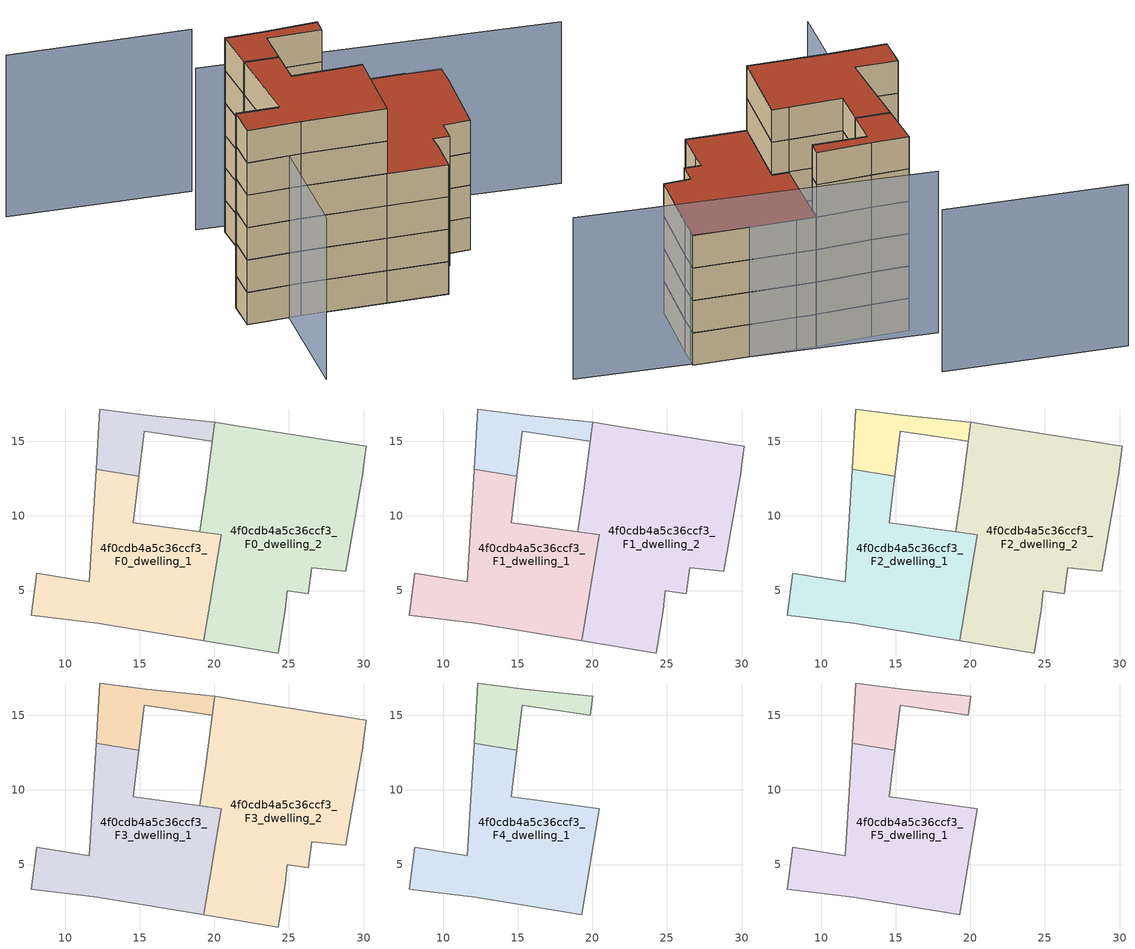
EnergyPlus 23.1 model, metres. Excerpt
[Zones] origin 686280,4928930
4f0cdb4a5c36ccf3_F0_dwelling_0
 floor ground (EU_floor_Construction): 19.86,15.01 20.03,16.27 15.46,16.74 12.32,17.16 12.08,13.13 14.94,12.66 15.31,15.67 z0
 wall adiabatic (EU_wall_Construction): 19.86,15.01 15.31,15.67 14.94,12.66 / 12.08,13.13 12.32,17.16 15.46,16.74 20.03,16.27 z0:3
 wall to 4f0cdb4a5c36ccf3_F0_dwelling_1 (EU_wall_Construction): 14.94,12.66 12.08,13.13 z0:3
 wall to 4f0cdb4a5c36ccf3_F0_dwelling_2 (EU_wall_Construction): 20.03,16.27 19.86,15.01 z0:3
4f0cdb4a5c36ccf3_F0_dwelling_1
 floor ground (EU_floor_Construction): 19.29,1.64 20.46,8.75 19.02,8.95 19.01,8.95 14.56,9.54 14.94,12.66 12.08,13.13 11.62,5.59 8.09,6.15 7.73,3.34 12.2,2.8 z0
 wall adiabatic (EU_wall_Construction): 20.46,8.75 19.29,1.64 12.2,2.8 7.73,3.34 8.09,6.15 11.62,5.59 12.08,13.13 / 14.94,12.66 14.56,9.54 19.01,8.95 19.02,8.95 z0:3
 wall to 4f0cdb4a5c36ccf3_F0_dwelling_2 (EU_wall_Construction): 19.02,8.94 20.46,8.75 z0:3
4f0cdb4a5c36ccf3_F0_dwelling_2
 floor ground (EU_floor_Construction): 26.29,4.79 26.52,6.54 28.8,6.29 29.92,12.62 30.09,13.91 30.19,14.65 21.66,16.01 20.08,16.26 20.04,16.27 20.03,16.27 19.86,15.01 19.87,15.01 19.45,11.91 19.45,11.88 19.02,8.95 20.46,8.75 19.29,1.64 24.3,0.82 24.75,3.71 24.88,4.98 z0
 wall adiabatic (EU_wall_Construction): 19.02,8.95 19.45,11.88 19.45,11.91 19.87,15.01 19.86,15.01 / 20.03,16.27 20.04,16.27 20.08,16.26 21.66,16.01 30.19,14.65 30.09,13.91 29.92,12.62 28.8,6.29 26.52,6.54 26.29,4.79 24.88,4.98 24.75,3.71 24.3,0.82 19.29,1.64 20.46,8.75 z0:3
4f0cdb4a5c36ccf3_F1_dwelling_0
 floor to 4f0cdb4a5c36ccf3_F0_dwelling_0 (EU_floor_Construction): 19.86,15.01 20.03,16.27 15.46,16.74 12.32,17.16 12.08,13.13 14.94,12.66 15.31,15.67 z3
 wall adiabatic (EU_wall_Construction): 19.86,15.01 15.31,15.67 14.94,12.66 / 12.08,13.13 12.32,17.16 15.46,16.74 20.03,16.27 z3:6
 wall to 4f0cdb4a5c36ccf3_F1_dwelling_1 (EU_wall_Construction): 14.94,12.66 12.08,13.13 z3:6
 wall to 4f0cdb4a5c36ccf3_F1_dwelling_2 (EU_wall_Construction): 20.03,16.27 19.86,15.01 z3:6
4f0cdb4a5c36ccf3_F1_dwelling_1
 floor to 4f0cdb4a5c36ccf3_F0_dwelling_1 (EU_floor_Construction): 19.29,1.64 20.46,8.75 19.02,8.95 19.01,8.95 14.56,9.54 14.94,12.66 12.08,13.13 11.62,5.59 8.09,6.15 7.73,3.34 12.2,2.8 z3
 wall adiabatic (EU_wall_Construction): 20.46,8.75 19.29,1.64 12.2,2.8 7.73,3.34 8.09,6.15 11.62,5.59 12.08,13.13 / 14.94,12.66 14.56,9.54 19.01,8.95 19.02,8.95 z3:6
 wall to 4f0cdb4a5c36ccf3_F1_dwelling_2 (EU_wall_Construction): 19.02,8.94 20.46,8.75 z3:6
4f0cdb4a5c36ccf3_F1_dwelling_2
 floor to 4f0cdb4a5c36ccf3_F0_dwelling_2 (EU_floor_Construction): 26.28,4.79 26.52,6.54 28.8,6.29 29.92,12.62 30.09,13.91 30.19,14.65 21.66,16.01 20.08,16.26 20.04,16.27 20.03,16.27 19.86,15.01 19.87,15.01 19.45,11.91 19.45,11.88 19.02,8.95 20.46,8.75 19.29,1.64 24.3,0.82 24.75,3.71 24.88,4.98 z3
 wall adiabatic (EU_wall_Construction): 19.02,8.95 19.45,11.88 19.45,11.91 19.87,15.01 19.86,15.01 / 20.03,16.27 20.04,16.27 20.08,16.26 21.66,16.01 30.19,14.65 30.09,13.91 29.92,12.62 28.8,6.29 26.52,6.54 26.29,4.79 24.88,4.98 24.75,3.71 24.3,0.82 19.29,1.64 20.46,8.75 z3:6
4f0cdb4a5c36ccf3_F2_dwelling_0
 floor to 4f0cdb4a5c36ccf3_F1_dwelling_0 (EU_floor_Construction): 19.86,15.01 20.03,16.27 15.46,16.74 12.32,17.16 12.08,13.13 14.94,12.66 15.31,15.67 z6
 wall adiabatic (EU_wall_Construction): 19.86,15.01 15.31,15.67 14.94,12.66 / 12.08,13.13 12.32,17.16 15.46,16.74 20.03,16.27 z6:9
 wall to 4f0cdb4a5c36ccf3_F2_dwelling_1 (EU_wall_Construction): 14.94,12.66 12.08,13.13 z6:9
 wall to 4f0cdb4a5c36ccf3_F2_dwelling_2 (EU_wall_Construction): 20.03,16.27 19.86,15.01 z6:9
4f0cdb4a5c36ccf3_F2_dwelling_1
 floor to 4f0cdb4a5c36ccf3_F1_dwelling_1 (EU_floor_Construction): 19.29,1.64 20.46,8.75 19.02,8.95 19.01,8.95 14.56,9.54 14.94,12.66 12.08,13.13 11.62,5.59 8.09,6.15 7.73,3.34 12.2,2.8 z6
 wall adiabatic (EU_wall_Construction): 20.46,8.75 19.29,1.64 12.2,2.8 7.73,3.34 8.09,6.15 11.62,5.59 12.08,13.13 / 14.94,12.66 14.56,9.54 19.01,8.95 19.02,8.95 z6:9
 wall to 4f0cdb4a5c36ccf3_F2_dwelling_2 (EU_wall_Construction): 19.02,8.94 20.46,8.75 z6:9
4f0cdb4a5c36ccf3_F2_dwelling_2
 floor to 4f0cdb4a5c36ccf3_F1_dwelling_2 (EU_floor_Construction): 26.28,4.79 26.52,6.54 28.8,6.29 29.92,12.62 30.09,13.91 30.19,14.65 21.66,16.01 20.08,16.26 20.04,16.27 20.03,16.27 19.86,15.01 19.87,15.01 19.45,11.91 19.45,11.88 19.02,8.95 20.46,8.75 19.29,1.64 24.3,0.82 24.75,3.71 24.88,4.98 z6
 wall adiabatic (EU_wall_Construction): 19.02,8.95 19.45,11.88 19.45,11.91 19.87,15.01 19.86,15.01 / 20.03,16.27 20.04,16.27 20.08,16.26 21.66,16.01 30.19,14.65 30.09,13.91 29.92,12.62 28.8,6.29 26.52,6.54 26.29,4.79 24.88,4.98 24.75,3.71 24.3,0.82 19.29,1.64 20.46,8.75 z6:9
4f0cdb4a5c36ccf3_F3_dwelling_0
 floor to 4f0cdb4a5c36ccf3_F2_dwelling_0 (EU_floor_Construction): 19.86,15.01 20.03,16.27 15.46,16.74 12.32,17.16 12.08,13.13 14.94,12.66 15.31,15.67 z9
 wall adiabatic (EU_wall_Construction): 19.86,15.01 15.31,15.67 14.94,12.66 / 12.08,13.13 12.32,17.16 15.46,16.74 20.03,16.27 z9:12
 wall to 4f0cdb4a5c36ccf3_F3_dwelling_1 (EU_wall_Construction): 14.94,12.66 12.08,13.13 z9:12
 wall to 4f0cdb4a5c36ccf3_F3_dwelling_2 (EU_wall_Construction): 20.03,16.27 19.86,15.01 z9:12
4f0cdb4a5c36ccf3_F3_dwelling_1
 floor to 4f0cdb4a5c36ccf3_F2_dwelling_1 (EU_floor_Construction): 19.29,1.64 20.46,8.75 19.02,8.95 19.01,8.95 14.56,9.54 14.94,12.66 12.08,13.13 11.62,5.59 8.09,6.15 7.73,3.34 12.2,2.8 z9
 wall adiabatic (EU_wall_Construction): 20.46,8.75 19.29,1.64 12.2,2.8 7.73,3.34 8.09,6.15 11.62,5.59 12.08,13.13 / 14.94,12.66 14.56,9.54 19.01,8.95 19.02,8.95 z9:12
 wall to 4f0cdb4a5c36ccf3_F3_dwelling_2 (EU_wall_Construction): 19.02,8.94 20.46,8.75 z9:12
4f0cdb4a5c36ccf3_F3_dwelling_2
 floor to 4f0cdb4a5c36ccf3_F2_dwelling_2 (EU_floor_Construction): 26.28,4.79 26.52,6.54 28.8,6.29 29.92,12.62 30.09,13.91 30.19,14.65 21.66,16.01 20.08,16.26 20.04,16.27 20.03,16.27 19.86,15.01 19.87,15.01 19.45,11.91 19.45,11.88 19.02,8.95 20.46,8.75 19.29,1.64 24.3,0.82 24.75,3.71 24.88,4.98 z9
 wall adiabatic (EU_wall_Construction): 19.02,8.95 19.45,11.88 19.45,11.91 19.87,15.01 19.86,15.01 / 20.03,16.27 20.04,16.27 20.08,16.26 21.66,16.01 30.19,14.65 30.09,13.91 29.92,12.62 28.8,6.29 26.52,6.54 26.29,4.79 24.88,4.98 24.75,3.71 24.3,0.82 19.29,1.64 20.46,8.75 z9:12
 roof outside (EU_roof_Construction): 30.19,14.65 30.09,13.91 29.92,12.62 28.8,6.29 26.52,6.54 26.29,4.79 24.88,4.98 24.75,3.71 24.3,0.82 19.29,1.64 20.46,8.75 19.02,8.95 19.45,11.88 19.45,11.91 19.87,15.01 19.86,15.01 20.03,16.27 20.04,16.27 20.08,16.26 21.66,16.01 z12
4f0cdb4a5c36ccf3_F4_dwelling_0
 floor to 4f0cdb4a5c36ccf3_F3_dwelling_0 (EU_floor_Construction): 19.86,15.01 20.03,16.27 15.46,16.74 12.32,17.16 12.08,13.13 14.94,12.66 15.31,15.67 z12
 wall adiabatic (EU_wall_Construction): 12.08,13.13 12.32,17.16 15.46,16.74 20.03,16.27 19.86,15.01 15.31,15.67 14.94,12.66 z12:15
 wall to 4f0cdb4a5c36ccf3_F4_dwelling_1 (EU_wall_Construction): 14.94,12.66 12.08,13.13 z12:15
4f0cdb4a5c36ccf3_F4_dwelling_1
 floor to 4f0cdb4a5c36ccf3_F3_dwelling_1 (EU_floor_Construction): 19.29,1.64 20.46,8.75 19.02,8.95 19.01,8.95 14.56,9.54 14.94,12.66 12.08,13.13 11.62,5.59 8.09,6.15 7.73,3.34 12.2,2.8 z12
 wall adiabatic (EU_wall_Construction): 14.94,12.66 14.56,9.54 19.01,8.95 19.02,8.95 20.46,8.75 19.29,1.64 12.2,2.8 7.73,3.34 8.09,6.15 11.62,5.59 12.08,13.13 z12:15
4f0cdb4a5c36ccf3_F5_dwelling_0
 floor to 4f0cdb4a5c36ccf3_F4_dwelling_0 (EU_floor_Construction): 19.86,15.01 20.03,16.27 15.46,16.74 12.32,17.16 12.08,13.13 14.94,12.66 15.31,15.67 z15
 wall adiabatic (EU_wall_Construction): 12.08,13.13 12.32,17.16 15.46,16.74 20.03,16.27 19.86,15.01 15.31,15.67 14.94,12.66 z15:18
 wall to 4f0cdb4a5c36ccf3_F5_dwelling_1 (EU_wall_Construction): 14.94,12.66 12.08,13.13 z15:18
 roof outside (EU_roof_Construction): 20.03,16.27 19.86,15.01 15.31,15.67 14.94,12.66 12.08,13.13 12.32,17.16 15.46,16.74 z18
4f0cdb4a5c36ccf3_F5_dwelling_1
 floor to 4f0cdb4a5c36ccf3_F4_dwelling_1 (EU_floor_Construction): 19.29,1.64 20.46,8.75 19.02,8.95 19.01,8.95 14.56,9.54 14.94,12.66 12.08,13.13 11.62,5.59 8.09,6.15 7.73,3.34 12.2,2.8 z15
 wall adiabatic (EU_wall_Construction): 14.94,12.66 14.56,9.54 19.01,8.95 19.02,8.95 20.46,8.75 19.29,1.64 12.2,2.8 7.73,3.34 8.09,6.15 11.62,5.59 12.08,13.13 z15:18
 roof outside (EU_roof_Construction): 20.46,8.75 19.29,1.64 12.2,2.8 7.73,3.34 8.09,6.15 11.62,5.59 12.08,13.13 14.94,12.66 14.56,9.54 19.01,8.95 19.02,8.95 z18
shading: 10.38,18.45 39.75,12.53 / 13.26,17.03 9.81,-7.02 / 12.67,24.03 -2.41,26.76 z0:15
[Building]
EU S2 Campaign: North Axis=0; Terrain=City; Solar Distribution=FullExterior
[Site:Location]
Bologna: Latitude=44.5; Longitude=11.25; Time Zone=1; Elevation=37
[SizingPeriod:WeatherFileDays]
AnnualSizingPeriod: Begin Month=1; Begin Day of Month=1; End Month=12; End Day of Month=31; Day of Week for Start Day=Monday; Use Weather File Daylight Saving Period=No; Use Weather File Rain and Snow Indicators=No
[MATERIAL]
EU_InternalMass_Material: Roughness=MediumRough; Thickness=0.1; Conductivity=1; Density=1800; Specific Heat=900; Thermal Absorptance=0.9; Solar Absorptance=0.7; Visible Absorptance=0.7
[MATERIAL:NOMASS] Roughness=MediumRough; Thermal Absorptance=0.9; Solar Absorptance=0.7; Visible Absorptance=0.7
Name | Thermal Resistance
EU_wall_NoMass | 0.905828
EU_roof_NoMass | 0.37593
EU_floor_NoMass | 0.67114
[CONSTRUCTION]
EU_wall_Construction: EU_wall_NoMass
EU_roof_Construction: EU_roof_NoMass
EU_floor_Construction: EU_floor_NoMass
EU_InternalMass_Construction: EU_InternalMass_Material
[ZONE] Type=1; Multiplier=1; Ceiling Height=autocalculate; Floor Area=autocalculate; Part of Total Floor Area=Yes
Name | Volume
4f0cdb4a5c36ccf3_F0_dwelling_0 | 53.0544
4f0cdb4a5c36ccf3_F1_dwelling_0; 4f0cdb4a5c36ccf3_F2_dwelling_0; 4f0cdb4a5c36ccf3_F3_dwelling_0; 4f0cdb4a5c36ccf3_F4_dwelling_0; 4f0cdb4a5c36ccf3_F5_dwelling_0 | 53.0537
4f0cdb4a5c36ccf3_F0_dwelling_1 | 233.417
4f0cdb4a5c36ccf3_F1_dwelling_1; 4f0cdb4a5c36ccf3_F2_dwelling_1; 4f0cdb4a5c36ccf3_F3_dwelling_1; 4f0cdb4a5c36ccf3_F4_dwelling_1; 4f0cdb4a5c36ccf3_F5_dwelling_1 | 233.416
4f0cdb4a5c36ccf3_F0_dwelling_2 | 354.695
4f0cdb4a5c36ccf3_F1_dwelling_2; 4f0cdb4a5c36ccf3_F2_dwelling_2; 4f0cdb4a5c36ccf3_F3_dwelling_2 | 354.692
[INTERNALMASS] Construction=EU_InternalMass_Construction
Name | Zone or ZoneList | Surface Area
4f0cdb4a5c36ccf3_F0_dwelling_0_EU_InternalMass | 4f0cdb4a5c36ccf3_F0_dwelling_0 | 17.6849
4f0cdb4a5c36ccf3_F0_dwelling_1_EU_InternalMass | 4f0cdb4a5c36ccf3_F0_dwelling_1 | 77.8057
4f0cdb4a5c36ccf3_F0_dwelling_2_EU_InternalMass | 4f0cdb4a5c36ccf3_F0_dwelling_2 | 118.231
4f0cdb4a5c36ccf3_F1_dwelling_0_EU_InternalMass | 4f0cdb4a5c36ccf3_F1_dwelling_0 | 17.6849
4f0cdb4a5c36ccf3_F1_dwelling_1_EU_InternalMass | 4f0cdb4a5c36ccf3_F1_dwelling_1 | 77.8057
4f0cdb4a5c36ccf3_F1_dwelling_2_EU_InternalMass | 4f0cdb4a5c36ccf3_F1_dwelling_2 | 118.231
4f0cdb4a5c36ccf3_F2_dwelling_0_EU_InternalMass | 4f0cdb4a5c36ccf3_F2_dwelling_0 | 17.6849
4f0cdb4a5c36ccf3_F2_dwelling_1_EU_InternalMass | 4f0cdb4a5c36ccf3_F2_dwelling_1 | 77.8057
4f0cdb4a5c36ccf3_F2_dwelling_2_EU_InternalMass | 4f0cdb4a5c36ccf3_F2_dwelling_2 | 118.231
4f0cdb4a5c36ccf3_F3_dwelling_0_EU_InternalMass | 4f0cdb4a5c36ccf3_F3_dwelling_0 | 17.6849
4f0cdb4a5c36ccf3_F3_dwelling_1_EU_InternalMass | 4f0cdb4a5c36ccf3_F3_dwelling_1 | 77.8057
4f0cdb4a5c36ccf3_F3_dwelling_2_EU_InternalMass | 4f0cdb4a5c36ccf3_F3_dwelling_2 | 118.231
4f0cdb4a5c36ccf3_F4_dwelling_0_EU_InternalMass | 4f0cdb4a5c36ccf3_F4_dwelling_0 | 95.8155
4f0cdb4a5c36ccf3_F4_dwelling_1_EU_InternalMass | 4f0cdb4a5c36ccf3_F4_dwelling_1 | 117.905
4f0cdb4a5c36ccf3_F5_dwelling_0_EU_InternalMass | 4f0cdb4a5c36ccf3_F5_dwelling_0 | 95.8155
4f0cdb4a5c36ccf3_F5_dwelling_1_EU_InternalMass | 4f0cdb4a5c36ccf3_F5_dwelling_1 | 117.905
[OTHEREQUIPMENT] Fuel Type=Electricity; Design Level Calculation Method=Watts/Area; Power per Zone Floor Area=1; Fraction Latent=0; Fraction Radiant=0; Fraction Lost=0; Carbon Dioxide Generation Rate=0; EndUse Subcategory=EU_Step8_InternalGains
Name | Zone or ZoneList or Space or SpaceList | Schedule
EU_Step8_InternalGain_4f0cdb4a5c36ccf3_F0_dwelling_0_f000 | 4f0cdb4a5c36ccf3_F0_dwelling_0 | EU_Step8_GainSchedule_4f0cdb4a5c36ccf3_F0_dwelling_0_f000
EU_Step8_InternalGain_4f0cdb4a5c36ccf3_F0_dwelling_1_f000 | 4f0cdb4a5c36ccf3_F0_dwelling_1 | EU_Step8_GainSchedule_4f0cdb4a5c36ccf3_F0_dwelling_1_f000
EU_Step8_InternalGain_4f0cdb4a5c36ccf3_F0_dwelling_2_f000 | 4f0cdb4a5c36ccf3_F0_dwelling_2 | EU_Step8_GainSchedule_4f0cdb4a5c36ccf3_F0_dwelling_2_f000
EU_Step8_InternalGain_4f0cdb4a5c36ccf3_F1_dwelling_0_f000 | 4f0cdb4a5c36ccf3_F1_dwelling_0 | EU_Step8_GainSchedule_4f0cdb4a5c36ccf3_F1_dwelling_0_f000
EU_Step8_InternalGain_4f0cdb4a5c36ccf3_F1_dwelling_1_f000 | 4f0cdb4a5c36ccf3_F1_dwelling_1 | EU_Step8_GainSchedule_4f0cdb4a5c36ccf3_F1_dwelling_1_f000
EU_Step8_InternalGain_4f0cdb4a5c36ccf3_F1_dwelling_2_f000 | 4f0cdb4a5c36ccf3_F1_dwelling_2 | EU_Step8_GainSchedule_4f0cdb4a5c36ccf3_F1_dwelling_2_f000
EU_Step8_InternalGain_4f0cdb4a5c36ccf3_F2_dwelling_0_f000 | 4f0cdb4a5c36ccf3_F2_dwelling_0 | EU_Step8_GainSchedule_4f0cdb4a5c36ccf3_F2_dwelling_0_f000
EU_Step8_InternalGain_4f0cdb4a5c36ccf3_F2_dwelling_1_f000 | 4f0cdb4a5c36ccf3_F2_dwelling_1 | EU_Step8_GainSchedule_4f0cdb4a5c36ccf3_F2_dwelling_1_f000
EU_Step8_InternalGain_4f0cdb4a5c36ccf3_F2_dwelling_2_f000 | 4f0cdb4a5c36ccf3_F2_dwelling_2 | EU_Step8_GainSchedule_4f0cdb4a5c36ccf3_F2_dwelling_2_f000
EU_Step8_InternalGain_4f0cdb4a5c36ccf3_F3_dwelling_0_f000 | 4f0cdb4a5c36ccf3_F3_dwelling_0 | EU_Step8_GainSchedule_4f0cdb4a5c36ccf3_F3_dwelling_0_f000
EU_Step8_InternalGain_4f0cdb4a5c36ccf3_F3_dwelling_1_f000 | 4f0cdb4a5c36ccf3_F3_dwelling_1 | EU_Step8_GainSchedule_4f0cdb4a5c36ccf3_F3_dwelling_1_f000
EU_Step8_InternalGain_4f0cdb4a5c36ccf3_F3_dwelling_2_f000 | 4f0cdb4a5c36ccf3_F3_dwelling_2 | EU_Step8_GainSchedule_4f0cdb4a5c36ccf3_F3_dwelling_2_f000
EU_Step8_InternalGain_4f0cdb4a5c36ccf3_F4_dwelling_0_f000 | 4f0cdb4a5c36ccf3_F4_dwelling_0 | EU_Step8_GainSchedule_4f0cdb4a5c36ccf3_F4_dwelling_0_f000
EU_Step8_InternalGain_4f0cdb4a5c36ccf3_F4_dwelling_1_f000 | 4f0cdb4a5c36ccf3_F4_dwelling_1 | EU_Step8_GainSchedule_4f0cdb4a5c36ccf3_F4_dwelling_1_f000
EU_Step8_InternalGain_4f0cdb4a5c36ccf3_F5_dwelling_0_f000 | 4f0cdb4a5c36ccf3_F5_dwelling_0 | EU_Step8_GainSchedule_4f0cdb4a5c36ccf3_F5_dwelling_0_f000
EU_Step8_InternalGain_4f0cdb4a5c36ccf3_F5_dwelling_1_f000 | 4f0cdb4a5c36ccf3_F5_dwelling_1 | EU_Step8_GainSchedule_4f0cdb4a5c36ccf3_F5_dwelling_1_f000
[ZONEVENTILATION:DESIGNFLOWRATE] Schedule=EU_AlwaysOn; Design Flow Rate Calculation Method=AirChanges/Hour; Air Changes per Hour=0.73129; Ventilation Type=Natural; Fan Pressure Rise=0; Fan Total Efficiency=1; Constant Term Coefficient=1; Temperature Term Coefficient=0; Velocity Term Coefficient=0; Velocity Squared Term Coefficient=0; Minimum Indoor Temperature=-100; Maximum Indoor Temperature=100; Delta Temperature=-100; Minimum Outdoor Temperature=-100; Maximum Outdoor Temperature=100; Maximum Wind Speed=40
Name | Zone or ZoneList or Space or SpaceList
EU_ConstantAir_4f0cdb4a5c36ccf3_F0_dwelling_0 | 4f0cdb4a5c36ccf3_F0_dwelling_0
EU_ConstantAir_4f0cdb4a5c36ccf3_F0_dwelling_1 | 4f0cdb4a5c36ccf3_F0_dwelling_1
EU_ConstantAir_4f0cdb4a5c36ccf3_F0_dwelling_2 | 4f0cdb4a5c36ccf3_F0_dwelling_2
EU_ConstantAir_4f0cdb4a5c36ccf3_F1_dwelling_0 | 4f0cdb4a5c36ccf3_F1_dwelling_0
EU_ConstantAir_4f0cdb4a5c36ccf3_F1_dwelling_1 | 4f0cdb4a5c36ccf3_F1_dwelling_1
EU_ConstantAir_4f0cdb4a5c36ccf3_F1_dwelling_2 | 4f0cdb4a5c36ccf3_F1_dwelling_2
EU_ConstantAir_4f0cdb4a5c36ccf3_F2_dwelling_0 | 4f0cdb4a5c36ccf3_F2_dwelling_0
EU_ConstantAir_4f0cdb4a5c36ccf3_F2_dwelling_1 | 4f0cdb4a5c36ccf3_F2_dwelling_1
EU_ConstantAir_4f0cdb4a5c36ccf3_F2_dwelling_2 | 4f0cdb4a5c36ccf3_F2_dwelling_2
EU_ConstantAir_4f0cdb4a5c36ccf3_F3_dwelling_0 | 4f0cdb4a5c36ccf3_F3_dwelling_0
EU_ConstantAir_4f0cdb4a5c36ccf3_F3_dwelling_1 | 4f0cdb4a5c36ccf3_F3_dwelling_1
EU_ConstantAir_4f0cdb4a5c36ccf3_F3_dwelling_2 | 4f0cdb4a5c36ccf3_F3_dwelling_2
EU_ConstantAir_4f0cdb4a5c36ccf3_F4_dwelling_0 | 4f0cdb4a5c36ccf3_F4_dwelling_0
EU_ConstantAir_4f0cdb4a5c36ccf3_F4_dwelling_1 | 4f0cdb4a5c36ccf3_F4_dwelling_1
EU_ConstantAir_4f0cdb4a5c36ccf3_F5_dwelling_0 | 4f0cdb4a5c36ccf3_F5_dwelling_0
EU_ConstantAir_4f0cdb4a5c36ccf3_F5_dwelling_1 | 4f0cdb4a5c36ccf3_F5_dwelling_1
[HVACTEMPLATE:THERMOSTAT] Constant Heating Setpoint=20; Constant Cooling Setpoint=50
EU_HeatOnly_4f0cdb4a5c36ccf3_F0_dwelling_0; EU_HeatOnly_4f0cdb4a5c36ccf3_F0_dwelling_1; EU_HeatOnly_4f0cdb4a5c36ccf3_F0_dwelling_2; EU_HeatOnly_4f0cdb4a5c36ccf3_F1_dwelling_0; EU_HeatOnly_4f0cdb4a5c36ccf3_F1_dwelling_1; EU_HeatOnly_4f0cdb4a5c36ccf3_F1_dwelling_2; EU_HeatOnly_4f0cdb4a5c36ccf3_F2_dwelling_0; EU_HeatOnly_4f0cdb4a5c36ccf3_F2_dwelling_1; EU_HeatOnly_4f0cdb4a5c36ccf3_F2_dwelling_2; EU_HeatOnly_4f0cdb4a5c36ccf3_F3_dwelling_0; EU_HeatOnly_4f0cdb4a5c36ccf3_F3_dwelling_1; EU_HeatOnly_4f0cdb4a5c36ccf3_F3_dwelling_2; EU_HeatOnly_4f0cdb4a5c36ccf3_F4_dwelling_0; EU_HeatOnly_4f0cdb4a5c36ccf3_F4_dwelling_1; EU_HeatOnly_4f0cdb4a5c36ccf3_F5_dwelling_0; EU_HeatOnly_4f0cdb4a5c36ccf3_F5_dwelling_1
[HVACTEMPLATE:ZONE:IDEALLOADSAIRSYSTEM] System Availability Schedule=EU_AlwaysOn; Maximum Heating Supply Air Temperature=50; Minimum Cooling Supply Air Temperature=13; Maximum Heating Supply Air Humidity Ratio=0.0156; Minimum Cooling Supply Air Humidity Ratio=0.0077; Heating Limit=NoLimit; Cooling Limit=NoLimit; Heating Availability Schedule=EU_AlwaysOn; Cooling Availability Schedule=EU_CoolingOff; Dehumidification Control Type=ConstantSensibleHeatRatio; Cooling Sensible Heat Ratio=0.7; Dehumidification Setpoint=60; Humidification Control Type=None; Humidification Setpoint=30; Outdoor Air Method=None; Outdoor Air Flow Rate per Person=0.00944; Outdoor Air Flow Rate per Zone Floor Area=0; Outdoor Air Flow Rate per Zone=0; Demand Controlled Ventilation Type=None; Outdoor Air Economizer Type=NoEconomizer; Heat Recovery Type=None; Sensible Heat Recovery Effectiveness=0.7; Latent Heat Recovery Effectiveness=0.65
Name | Template Thermostat
4f0cdb4a5c36ccf3_F0_dwelling_0 | EU_HeatOnly_4f0cdb4a5c36ccf3_F0_dwelling_0
4f0cdb4a5c36ccf3_F0_dwelling_1 | EU_HeatOnly_4f0cdb4a5c36ccf3_F0_dwelling_1
4f0cdb4a5c36ccf3_F0_dwelling_2 | EU_HeatOnly_4f0cdb4a5c36ccf3_F0_dwelling_2
4f0cdb4a5c36ccf3_F1_dwelling_0 | EU_HeatOnly_4f0cdb4a5c36ccf3_F1_dwelling_0
4f0cdb4a5c36ccf3_F1_dwelling_1 | EU_HeatOnly_4f0cdb4a5c36ccf3_F1_dwelling_1
4f0cdb4a5c36ccf3_F1_dwelling_2 | EU_HeatOnly_4f0cdb4a5c36ccf3_F1_dwelling_2
4f0cdb4a5c36ccf3_F2_dwelling_0 | EU_HeatOnly_4f0cdb4a5c36ccf3_F2_dwelling_0
4f0cdb4a5c36ccf3_F2_dwelling_1 | EU_HeatOnly_4f0cdb4a5c36ccf3_F2_dwelling_1
4f0cdb4a5c36ccf3_F2_dwelling_2 | EU_HeatOnly_4f0cdb4a5c36ccf3_F2_dwelling_2
4f0cdb4a5c36ccf3_F3_dwelling_0 | EU_HeatOnly_4f0cdb4a5c36ccf3_F3_dwelling_0
4f0cdb4a5c36ccf3_F3_dwelling_1 | EU_HeatOnly_4f0cdb4a5c36ccf3_F3_dwelling_1
4f0cdb4a5c36ccf3_F3_dwelling_2 | EU_HeatOnly_4f0cdb4a5c36ccf3_F3_dwelling_2
4f0cdb4a5c36ccf3_F4_dwelling_0 | EU_HeatOnly_4f0cdb4a5c36ccf3_F4_dwelling_0
4f0cdb4a5c36ccf3_F4_dwelling_1 | EU_HeatOnly_4f0cdb4a5c36ccf3_F4_dwelling_1
4f0cdb4a5c36ccf3_F5_dwelling_0 | EU_HeatOnly_4f0cdb4a5c36ccf3_F5_dwelling_0
4f0cdb4a5c36ccf3_F5_dwelling_1 | EU_HeatOnly_4f0cdb4a5c36ccf3_F5_dwelling_1
[SIZING:ZONE] Zone Cooling Design Supply Air Temperature Input Method=SupplyAirTemperature; Zone Cooling Design Supply Air Temperature=13; Zone Heating Design Supply Air Temperature Input Method=SupplyAirTemperature; Zone Heating Design Supply Air Temperature=50; Zone Cooling Design Supply Air Humidity Ratio=0.008; Zone Heating Design Supply Air Humidity Ratio=0.008; Cooling Design Air Flow Method=DesignDay; Cooling Design Air Flow Rate=0; Cooling Minimum Air Flow per Zone Floor Area=0.000762; Cooling Minimum Air Flow=0; Cooling Minimum Air Flow Fraction=0.2; Heating Design Air Flow Method=DesignDay; Heating Design Air Flow Rate=0; Heating Maximum Air Flow per Zone Floor Area=0.002032; Heating Maximum Air Flow=0.141576; Heating Maximum Air Flow Fraction=0.3; Account for Dedicated Outdoor Air System=No; Dedicated Outdoor Air System Control Strategy=NeutralSupplyAir; Dedicated Outdoor Air Low Setpoint Temperature for Design=autosize; Dedicated Outdoor Air High Setpoint Temperature for Design=autosize; Zone Load Sizing Method=Sensible Load Only No Latent Load; Zone Latent Cooling Design Supply Air Humidity Ratio Input Method=HumidityRatioDifference; Zone Cooling Design Supply Air Humidity Ratio Difference=0.005; Zone Latent Heating Design Supply Air Humidity Ratio Input Method=HumidityRatioDifference; Zone Humidification Design Supply Air Humidity Ratio Difference=0.005
4f0cdb4a5c36ccf3_F0_dwelling_0; 4f0cdb4a5c36ccf3_F0_dwelling_1; 4f0cdb4a5c36ccf3_F0_dwelling_2; 4f0cdb4a5c36ccf3_F1_dwelling_0; 4f0cdb4a5c36ccf3_F1_dwelling_1; 4f0cdb4a5c36ccf3_F1_dwelling_2; 4f0cdb4a5c36ccf3_F2_dwelling_0; 4f0cdb4a5c36ccf3_F2_dwelling_1; 4f0cdb4a5c36ccf3_F2_dwelling_2; 4f0cdb4a5c36ccf3_F3_dwelling_0; 4f0cdb4a5c36ccf3_F3_dwelling_1; 4f0cdb4a5c36ccf3_F3_dwelling_2; 4f0cdb4a5c36ccf3_F4_dwelling_0; 4f0cdb4a5c36ccf3_F4_dwelling_1; 4f0cdb4a5c36ccf3_F5_dwelling_0; 4f0cdb4a5c36ccf3_F5_dwelling_1
[SCHEDULE:CONSTANT]
Name | Hourly Value
EU_AlwaysOn | 1
EU_CoolingOff | 0
[SCHEDULE:FILE] Column Number=1; Rows to Skip at Top=0; Number of Hours of Data=8760; Column Separator=Comma; Interpolate to Timestep=No; Minutes per Item=60; Adjust Schedule for Daylight Savings=Yes
Name | File
EU_Step8_GainSchedule_4f0cdb4a5c36ccf3_F0_dwelling_0_f000 | ../../schedules/4f0cdb4a5c36ccf3/4f0cdb4a5c36ccf3_F0_dwelling_0_f000_gain.csv
EU_Step8_GainSchedule_4f0cdb4a5c36ccf3_F0_dwelling_1_f000 | ../../schedules/4f0cdb4a5c36ccf3/4f0cdb4a5c36ccf3_F0_dwelling_1_f000_gain.csv
EU_Step8_GainSchedule_4f0cdb4a5c36ccf3_F0_dwelling_2_f000 | ../../schedules/4f0cdb4a5c36ccf3/4f0cdb4a5c36ccf3_F0_dwelling_2_f000_gain.csv
EU_Step8_GainSchedule_4f0cdb4a5c36ccf3_F1_dwelling_0_f000 | ../../schedules/4f0cdb4a5c36ccf3/4f0cdb4a5c36ccf3_F1_dwelling_0_f000_gain.csv
EU_Step8_GainSchedule_4f0cdb4a5c36ccf3_F1_dwelling_1_f000 | ../../schedules/4f0cdb4a5c36ccf3/4f0cdb4a5c36ccf3_F1_dwelling_1_f000_gain.csv
EU_Step8_GainSchedule_4f0cdb4a5c36ccf3_F1_dwelling_2_f000 | ../../schedules/4f0cdb4a5c36ccf3/4f0cdb4a5c36ccf3_F1_dwelling_2_f000_gain.csv
EU_Step8_GainSchedule_4f0cdb4a5c36ccf3_F2_dwelling_0_f000 | ../../schedules/4f0cdb4a5c36ccf3/4f0cdb4a5c36ccf3_F2_dwelling_0_f000_gain.csv
EU_Step8_GainSchedule_4f0cdb4a5c36ccf3_F2_dwelling_1_f000 | ../../schedules/4f0cdb4a5c36ccf3/4f0cdb4a5c36ccf3_F2_dwelling_1_f000_gain.csv
EU_Step8_GainSchedule_4f0cdb4a5c36ccf3_F2_dwelling_2_f000 | ../../schedules/4f0cdb4a5c36ccf3/4f0cdb4a5c36ccf3_F2_dwelling_2_f000_gain.csv
EU_Step8_GainSchedule_4f0cdb4a5c36ccf3_F3_dwelling_0_f000 | ../../schedules/4f0cdb4a5c36ccf3/4f0cdb4a5c36ccf3_F3_dwelling_0_f000_gain.csv
EU_Step8_GainSchedule_4f0cdb4a5c36ccf3_F3_dwelling_1_f000 | ../../schedules/4f0cdb4a5c36ccf3/4f0cdb4a5c36ccf3_F3_dwelling_1_f000_gain.csv
EU_Step8_GainSchedule_4f0cdb4a5c36ccf3_F3_dwelling_2_f000 | ../../schedules/4f0cdb4a5c36ccf3/4f0cdb4a5c36ccf3_F3_dwelling_2_f000_gain.csv
EU_Step8_GainSchedule_4f0cdb4a5c36ccf3_F4_dwelling_0_f000 | ../../schedules/4f0cdb4a5c36ccf3/4f0cdb4a5c36ccf3_F4_dwelling_0_f000_gain.csv
EU_Step8_GainSchedule_4f0cdb4a5c36ccf3_F4_dwelling_1_f000 | ../../schedules/4f0cdb4a5c36ccf3/4f0cdb4a5c36ccf3_F4_dwelling_1_f000_gain.csv
EU_Step8_GainSchedule_4f0cdb4a5c36ccf3_F5_dwelling_0_f000 | ../../schedules/4f0cdb4a5c36ccf3/4f0cdb4a5c36ccf3_F5_dwelling_0_f000_gain.csv
EU_Step8_GainSchedule_4f0cdb4a5c36ccf3_F5_dwelling_1_f000 | ../../schedules/4f0cdb4a5c36ccf3/4f0cdb4a5c36ccf3_F5_dwelling_1_f000_gain.csv
